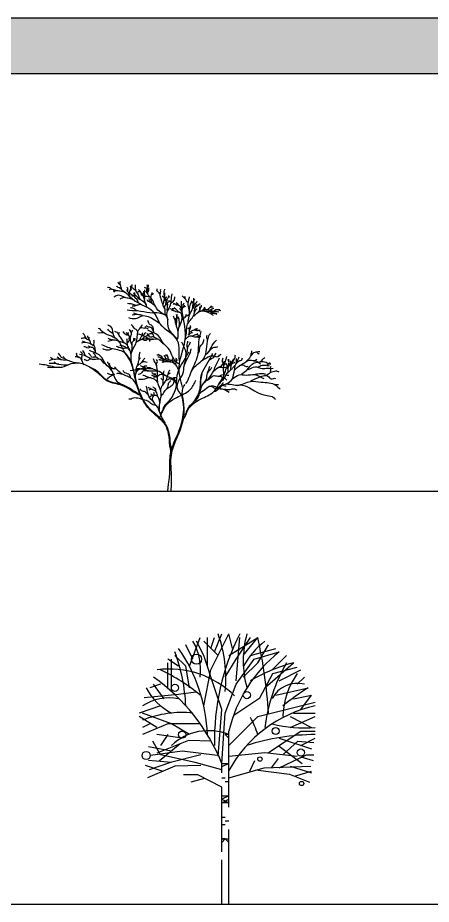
# Model space of a CAD drawing. Header units: millimetres. Extents: x -10794 to 121495, y 177957 to 264658.
# Drawn here: x 26316 to 41838, y 231362 to 264658 of the extents above; entities that cross this region are included whole.
import ezdxf

# ---------------------------------------------------------------- set-up
doc = ezdxf.new("R2010")
doc.units = ezdxf.units.MM
doc.layers.add('www.cad-blocks.net', color=7, linetype='Continuous')

# ---------------------------------------------------------------- blocks, each defined once
blk = doc.blocks.new('A$C67CB6C66')
for points in [[(5193, 6988), (5146, 6989), (5120, 7000)], [(5337, 7068), (5337, 7136)], [(6460, 6664), (6470, 6646), (6481, 6634)], [(5868, 6051), (5912, 6033), (5940, 6032)], [(4681, 4856), (4665, 4844), (4649, 4837)]]:
    blk.add_lwpolyline(points)
for centre, radius, start, end in [((6185, 6801), 347, 143.829, 166.9949), ((6517, 6668), 249, 88.8401, 118.4429), ((4631, 4883), 249, 37.4271, 67.0298), ((935, 5899), 1152, 259.4522, 279.6028)]:
    blk.add_arc(centre, radius, start, end)
for points, start_tangent, end_tangent in [([(3098, 7572), (3042, 7615), (2967, 7655), (2897, 7693)], (-0.976115, 0.217255), (-0.913572, 0.406677)), ([(3210, 7460), (3103, 7567), (3047, 7735), (2961, 7853)], (-0.652037, 0.758187), (-0.298994, 0.954255)), ([(3045, 7742), (3036, 7807), (3053, 7887)], (-0.679318, 0.733844), (0.507309, 0.861764)), ([(3415, 7290), (3395, 7354), (3388, 7413), (3330, 7483), (3318, 7560), (3320, 7622), (3301, 7664)], (-0.508057, 0.861323), (-0.407344, 0.913275)), ([(3393, 7407), (3389, 7462), (3417, 7536), (3438, 7622), (3476, 7699), (3487, 7763)], (-0.61448, 0.788933), (0.245128, 0.969491)), ([(3437, 7619), (3438, 7667), (3421, 7689)], (-0.093575, 0.995612), (-0.44747, 0.894299)), ([(3612, 7537), (3511, 7620), (3429, 7713)], (-0.753409, 0.657552), (-0.528133, 0.849162)), ([(4073, 6883), (4022, 6995), (3781, 7210), (3726, 7367), (3640, 7504), (3608, 7745)], (-0.924644, 0.380832), (-0.102324, 0.994751)), ([(4071, 7628), (4094, 7694), (4105, 7744)], (-0.357912, 0.933755), (0.996736, 0.080725)), ([(2840, 7549), (2728, 7579), (2643, 7636), (2559, 7654)], (-0.933399, 0.35884), (-0.983924, 0.178589)), ([(2737, 7573), (2675, 7582), (2623, 7564)], (-0.966704, 0.255898), (-0.961334, -0.275385)), ([(2838, 7514), (2802, 7507), (2773, 7517)], (-0.971097, 0.238686), (-0.996376, -0.085058)), ([(3601, 7125), (3427, 7230), (3253, 7263), (3073, 7335), (2883, 7337), (2804, 7290)], (-0.707747, 0.706466), (-0.964413, -0.264399)), ([(3017, 7517), (2897, 7518), (2817, 7500), (2806, 7471)], (-0.988803, 0.149225), (0.167154, -0.985931)), ([(5264, 4900), (5191, 5648), (4540, 6287), (4359, 6636), (3485, 7223), (3194, 7473), (2844, 7548)], (-0.129956, 0.99152), (-0.954734, 0.297461)), ([(3029, 7629), (3013, 7653)], (-0.571856, 0.820354), (-0.121856, 0.992548)), ([(3320, 7500), (3281, 7557)], (-0.408218, 0.912885), (-0.753464, 0.65749)), ([(3781, 7192), (3643, 7332), (3504, 7361), (3405, 7436)], (-0.922089, 0.386979), (-0.856238, 0.516582)), ([(3416, 7537), (3449, 7566), (3466, 7604)], (0.393307, 0.919407), (0.493598, 0.86969)), ([(3584, 7288), (3542, 7324), (3478, 7338)], (-0.745224, 0.666814), (-0.868936, 0.494925)), ([(3620, 7345), (3587, 7401), (3533, 7435)], (-0.908186, 0.418568), (-0.790243, 0.612794)), ([(3741, 7057), (3710, 7099), (3686, 7179), (3628, 7239), (3576, 7308), (3580, 7372), (3591, 7463)], (-0.742213, 0.670164), (-0.089343, 0.996001)), ([(3800, 7479), (3741, 7492), (3694, 7488)], (-0.914591, -0.40438), (-0.994376, 0.105912)), ([(4681, 6641), (4453, 6804), (4350, 6963), (4121, 7293), (3960, 7321), (3726, 7569)], (-0.919958, 0.392016), (-0.818172, 0.574974)), ([(3899, 7326), (3840, 7361), (3826, 7407)], (-0.242393, 0.970178), (-0.630499, 0.77619)), ([(3949, 7173), (3940, 7236), (3908, 7303), (3912, 7405), (3914, 7464)], (-0.22304, 0.974809), (-0.245791, 0.969323)), ([(3949, 7446), (3925, 7509)], (0.250615, 0.968087), (-0.39226, 0.919854)), ([(4077, 7399), (4042, 7465), (4043, 7516), (4014, 7623), (3945, 7651)], (-0.780314, 0.625387), (-0.892406, 0.451233)), ([(4007, 7031), (3951, 7160), (3967, 7298), (3946, 7426), (3963, 7568)], (-0.583508, 0.812108), (-0.073264, 0.997313)), ([(4038, 7459), (4011, 7487), (3984, 7496)], (-0.816948, 0.576711), (-0.813913, 0.580987)), ([(4080, 7460), (4111, 7576), (4118, 7637)], (0.097858, 0.9952), (0.939006, 0.3439)), ([(4206, 7244), (4194, 7322), (4230, 7415), (4237, 7465)], (-0.731087, 0.682284), (0.209022, 0.977911)), ([(4220, 7384), (4262, 7398), (4280, 7436)], (0.588052, 0.808823), (0.278334, 0.960484)), ([(4535, 7372), (4497, 7450), (4417, 7527), (4427, 7604)], (-0.385336, 0.922776), (0.071841, 0.997416)), ([(4644, 7019), (4601, 7128), (4564, 7254), (4537, 7369), (4558, 7494), (4557, 7591)], (-0.560703, 0.828017), (0.280731, 0.959786)), ([(4735, 7198), (4622, 7341)], (-0.538501, 0.842625), (-0.516175, 0.856483)), ([(4744, 6595), (4730, 6686), (4721, 6815), (4676, 6915), (4647, 7003), (4680, 7117), (4698, 7228), (4697, 7337), (4701, 7554), (4715, 7593)], (-0.138064, 0.990423), (0.209022, 0.977911)), ([(4726, 6811), (4705, 6924), (4750, 7005), (4761, 7073), (4799, 7164), (4814, 7237), (4852, 7286), (4868, 7346)], (0.001914, 0.999998), (0.291175, 0.95667)), ([(4807, 6752), (4820, 7012), (4750, 7188), (4717, 7452)], (-0.269347, 0.963043), (0.103906, 0.994587)), ([(4835, 6435), (4797, 6706), (4907, 6940), (4953, 7157), (4988, 7406)], (-0.332756, 0.943013), (0.291037, 0.956712)), ([(5582, 7083), (5469, 7231), (5361, 7337)], (-0.805585, 0.59248), (-0.496421, 0.868082)), ([(3225, 7269), (3114, 7253), (3038, 7216)], (-0.846673, 0.532113), (-0.923135, -0.384476)), ([(3882, 6972), (3782, 7008), (3633, 6977), (3487, 7027), (3314, 7045)], (-0.691453, 0.722422), (-0.992545, 0.121877)), ([(4172, 7094), (4132, 7107), (4072, 7141), (4050, 7190)], (-0.646583, 0.762844), (-0.60193, 0.798549)), ([(4349, 6965), (4224, 7082), (4206, 7172), (4114, 7218)], (-0.839969, 0.542635), (-0.927204, 0.374556)), ([(4230, 7052), (4171, 7092), (4147, 7140), (4117, 7155)], (-0.640915, 0.767612), (-0.917971, 0.396647)), ([(4695, 7147), (4724, 7183), (4753, 7262), (4788, 7312)], (0.489404, 0.872057), (0.313112, 0.949716)), ([(4761, 7088), (4758, 7128), (4776, 7214)], (0.436342, 0.899781), (0.223265, 0.974758)), ([(4755, 7001), (4789, 7033), (4833, 7100), (4876, 7130), (4884, 7179)], (0.682685, 0.730713), (0.383081, 0.923715)), ([(4857, 7282), (4898, 7316)], (-0.133698, 0.991022), (0.571785, 0.820404)), ([(4878, 7123), (4923, 7138)], (0.893554, 0.448955), (0.998789, 0.0492)), ([(4939, 7034), (5055, 7159), (5091, 7301)], (0.150267, 0.988645), (0.273201, 0.961957)), ([(5088, 7027), (5053, 7024), (5024, 7030)], (-0.827448, 0.561543), (-0.971451, -0.237239)), ([(5345, 6857), (5251, 6969), (5190, 6988), (5113, 7026), (5079, 7033), (5033, 7060)], (-0.640004, 0.768371), (-0.97494, 0.222467)), ([(5249, 6972), (5224, 6998), (5214, 7022), (5193, 7043), (5162, 7064), (5156, 7076)], (-0.693967, 0.720007), (-0.747764, 0.663965)), ([(5376, 3907), (5246, 4666), (5470, 5640), (5366, 6750), (5336, 7065)], (-0.24162, 0.970371), (0.068811, 0.99763)), ([(5369, 6759), (5369, 6828), (5391, 6883), (5397, 6948), (5420, 7015), (5435, 7073)], (-0.337001, 0.941504), (0.127097, 0.99189)), ([(5400, 6970), (5407, 7002), (5403, 7028)], (-0.098173, 0.995169), (0.078494, 0.996915)), ([(5481, 7222), (5467, 7314)], (-0.159919, 0.98713), (-0.022968, 0.999736)), ([(5504, 5814), (5570, 6278), (5815, 6647), (5857, 6893), (6034, 7044)], (0.280216, 0.959937), (0.680522, 0.732727)), ([(5590, 6319), (5640, 6679), (5600, 6942), (5608, 7174), (5643, 7304)], (-0.111224, 0.993795), (0.036882, 0.99932)), ([(5634, 6615), (5690, 6726), (5755, 6852), (5771, 6982), (5847, 7077)], (0.337936, 0.941169), (0.423888, 0.905715)), ([(5641, 6748), (5662, 6977), (5735, 7154)], (-0.034456, 0.999406), (0.324878, 0.945756)), ([(5707, 7080), (5788, 7127), (5833, 7217)], (0.72705, 0.686584), (0.507901, 0.861416)), ([(5753, 6843), (5800, 6912), (5811, 6965), (5892, 7073), (5932, 7137)], (0.619862, 0.784711), (0.498478, 0.866903)), ([(5767, 6977), (5780, 7062), (5800, 7116), (5802, 7180), (5804, 7243)], (0.113718, 0.993513), (0.152809, 0.988256)), ([(5179, 5696), (4832, 6203), (4811, 6518), (4502, 6684), (4149, 6693), (3688, 6769), (3294, 6798)], (-0.544049, 0.839053), (-0.96271, 0.270536)), ([(3655, 6785), (3542, 6859), (3422, 6892)], (-0.860026, 0.510249), (-0.981802, 0.189907)), ([(3646, 6969), (3573, 6950), (3493, 6943)], (-0.944569, 0.328312), (-0.999158, -0.041034)), ([(3679, 6631), (3548, 6687)], (-0.697614, 0.716474), (-0.957576, 0.288181)), ([(5404, 6526), (5304, 6700), (5125, 6738), (4986, 6823), (4910, 6845)], (-0.562516, 0.826787), (-0.983742, 0.179586)), ([(5109, 6742), (5040, 6773), (4959, 6776)], (-0.894086, 0.447896), (-0.956193, -0.292737)), ([(5089, 6851), (5023, 6854), (4991, 6844)], (-1, 0.000256), (-0.987967, 0.154662)), ([(5279, 6712), (5200, 6748), (5171, 6791), (5113, 6842), (5063, 6900)], (-0.85818, 0.513349), (-0.580517, 0.814248)), ([(5191, 5704), (5221, 6066), (5317, 6314), (5359, 6542), (5353, 6677)], (0.323665, 0.946172), (0.180264, 0.983618)), ([(5376, 6711), (5340, 6752), (5318, 6811), (5289, 6840), (5268, 6859)], (-0.884822, 0.465929), (-0.941586, 0.336773)), ([(5391, 6881), (5420, 6917), (5441, 6958), (5467, 6975)], (-0.081945, 0.996637), (0.861516, 0.507731)), ([(5423, 6921), (5455, 6936), (5488, 6927)], (0.78807, 0.615585), (0.947796, -0.318877)), ([(5802, 6588), (5948, 6711), (6198, 6769), (6373, 6704), (6661, 6677)], (0.849005, 0.528384), (0.992749, -0.120209)), ([(5831, 6716), (5881, 6813), (5922, 6854)], (0.272763, 0.962081), (0.898685, 0.438594)), ([(5988, 6740), (6036, 6798), (6033, 6826), (6078, 6927), (6091, 6990)], (0.537621, 0.843186), (0.098365, 0.99515)), ([(6033, 6840), (6033, 6892), (6046, 6946)], (0.069321, 0.997594), (0.283835, 0.958873)), ([(6051, 6756), (6196, 6823), (6302, 6818), (6390, 6882), (6470, 6966)], (0.860185, 0.509982), (0.716509, 0.697578)), ([(6156, 6820), (6202, 6869), (6209, 6917)], (0.55453, 0.832164), (0.232228, 0.972661)), ([(6206, 6868), (6241, 6886)], (0.611007, 0.791625), (0.71139, 0.702797)), ([(6207, 6764), (6411, 6744), (6546, 6751), (6589, 6801), (6778, 6826)], (0.994744, 0.10239), (0.954483, 0.298267)), ([(6294, 6814), (6418, 6805), (6447, 6816), (6492, 6807)], (0.872902, 0.487895), (0.96838, -0.24948)), ([(6386, 6802), (6435, 6786), (6473, 6757), (6483, 6744), (6503, 6715), (6534, 6707)], (0.986228, 0.165389), (0.990928, -0.134394)), ([(6452, 6817), (6486, 6847), (6547, 6869), (6555, 6871)], (0.925892, 0.377788), (0.961948, 0.273234)), ([(6477, 6758), (6503, 6752), (6534, 6764), (6569, 6758), (6627, 6733)], (0.987582, -0.157106), (0.912962, -0.408045)), ([(6521, 6735), (6632, 6753), (6737, 6731)], (0.979687, 0.200532), (0.816118, -0.577885)), ([(6545, 6765), (6566, 6764), (6579, 6770), (6604, 6767), (6619, 6766)], (0.991483, -0.130236), (0.998978, 0.045204)), ([(6564, 6682), (6589, 6671), (6615, 6670), (6663, 6654)], (0.984052, -0.17788), (0.947433, -0.319955)), ([(6585, 6769), (6594, 6763), (6605, 6760)], (0.897606, -0.440798), (0.94134, -0.337458)), ([(6686, 6819), (6726, 6814), (6761, 6798), (6806, 6789)], (0.991218, -0.132236), (0.963742, -0.266834)), ([(4499, 6314), (4268, 6463), (3806, 6561), (3610, 6475), (3368, 6506)], (-0.912208, 0.409727), (-0.972556, 0.232668)), ([(4313, 5940), (4283, 6100), (4236, 6212), (4123, 6281), (4074, 6414)], (-0.57422, 0.818701), (-0.685271, 0.728288)), ([(5146, 6251), (5115, 6328), (5115, 6382), (5059, 6505), (5034, 6577)], (-0.435345, 0.900264), (-0.299049, 0.954238)), ([(5212, 6003), (5182, 6122), (5146, 6260), (5158, 6390), (5105, 6499)], (-0.126239, 0.992), (-0.217827, 0.975987)), ([(5242, 6472), (5174, 6536), (5149, 6633)], (-0.561229, 0.82766), (-0.309436, 0.95092)), ([(5161, 6385), (5167, 6470), (5159, 6527), (5171, 6590), (5183, 6653)], (0.103993, 0.994578), (0.06469, 0.997905)), ([(5235, 6133), (5263, 6362), (5231, 6550)], (0.24993, 0.968264), (-0.112498, 0.993652)), ([(5365, 6448), (5507, 6568), (5635, 6648)], (0.914718, 0.404094), (0.672526, 0.740073)), ([(5493, 6562), (5527, 6649)], (0.369764, 0.929126), (0.238786, 0.971072)), ([(3264, 5157), (3105, 5427), (2907, 5709), (2361, 6001), (2219, 6114)], (-0.832924, 0.553387), (-0.972534, 0.232759)), ([(2768, 5912), (2634, 6009), (2573, 6082)], (-0.78815, 0.615483), (-0.560779, 0.827965)), ([(2892, 5721), (2770, 5932), (2685, 6180), (2580, 6249)], (-0.818734, 0.574172), (-0.66062, 0.75072)), ([(2987, 5861), (2931, 5960), (2841, 5994)], (-0.820827, 0.571177), (-0.742627, 0.669706)), ([(3476, 5231), (3481, 5467), (3433, 5610), (3432, 5796), (3459, 5922), (3391, 6078)], (0.024233, 0.999706), (-0.486591, 0.87363)), ([(3501, 4733), (3485, 5260), (3653, 5630), (3737, 6067), (3876, 6254)], (-0.395889, 0.918299), (0.431507, 0.90211)), ([(3695, 5938), (3662, 6049), (3564, 6120), (3450, 6249)], (0.198615, 0.980078), (-0.94022, 0.340567)), ([(3461, 5903), (3472, 5983), (3509, 6041)], (0.163032, 0.986621), (0.524505, 0.851408)), ([(3806, 6147), (3980, 6135), (3993, 6183)], (0.862743, 0.505642), (0.310373, 0.950615)), ([(3949, 6123), (4042, 6119), (4083, 6104)], (0.980156, 0.198229), (0.9649, 0.262618)), ([(4287, 6012), (4252, 6076), (4193, 6149), (4099, 6163), (4011, 6205)], (-0.835493, 0.549501), (-0.986369, 0.16455)), ([(5273, 4767), (5065, 4933), (4957, 5174), (4883, 5311), (4685, 5521), (4465, 5843), (4072, 6042)], (-0.981896, 0.189421), (-0.882799, 0.46975)), ([(5631, 6084), (5607, 6110), (5574, 6116)], (-0.467552, 0.883966), (-0.995337, 0.096454)), ([(5643, 6034), (5632, 6079), (5629, 6125), (5613, 6151)], (0.482219, 0.876051), (-0.578672, 0.815561)), ([(5614, 5914), (5643, 5977), (5645, 6036), (5666, 6098), (5672, 6168), (5682, 6227)], (0.692449, 0.721467), (0.289502, 0.957177)), ([(5672, 6119), (5678, 6151), (5693, 6173)], (0.496429, 0.868078), (0.335912, 0.941893)), ([(5676, 5994), (5808, 6057), (5871, 6049), (5957, 6053), (5991, 6045), (6044, 6051)], (0.898198, 0.439591), (0.980696, -0.195537)), ([(5811, 6059), (5844, 6072), (5863, 6090), (5890, 6101), (5928, 6108), (5938, 6115)], (0.927674, 0.373392), (0.953859, 0.300255)), ([(5980, 6043), (6011, 6026), (6040, 6020)], (0.984709, 0.174207), (0.78958, -0.613647)), ([(1779, 5716), (1683, 5754), (1576, 5732)], (-0.979972, 0.199135), (-0.993555, 0.113348)), ([(1892, 5660), (1779, 5721), (1638, 5930)], (-0.930241, 0.36695), (-0.835808, 0.549021)), ([(1856, 5732), (1824, 5793), (1822, 5828)], (-0.767489, 0.641062), (-0.359761, 0.933044)), ([(1892, 5659), (1859, 5731), (1876, 5785)], (-0.353433, 0.93546), (-0.245788, 0.969324)), ([(2077, 5442), (2053, 5516), (2061, 5623), (2054, 5667)], (-0.639773, 0.768564), (-0.012844, 0.999918)), ([(2468, 5916), (2199, 5947)], (-0.772786, 0.634666), (-0.961334, 0.275384)), ([(3446, 5095), (3367, 5371), (3232, 5546), (3096, 5592), (2768, 5671), (2570, 5627)], (-0.092291, 0.995732), (-0.999418, -0.034125)), ([(2784, 5673), (2647, 5701), (2591, 5737)], (-0.787796, 0.615937), (-0.996943, 0.078137)), ([(3214, 5560), (3125, 5666), (3079, 5744), (2987, 5885), (3012, 5977)], (-0.760241, 0.649641), (0.104727, 0.994501)), ([(3420, 5682), (3369, 5828), (3256, 5874), (3142, 5987)], (-0.427297, 0.904111), (-0.70766, 0.706554)), ([(3364, 5833), (3342, 5891), (3299, 5913), (3276, 5965)], (-0.825767, 0.564012), (-0.603656, 0.797245)), ([(3348, 5413), (3314, 5572), (3373, 5642), (3374, 5764)], (-0.658424, 0.752647), (-0.084177, 0.996451)), ([(3307, 5564), (3298, 5634), (3288, 5724)], (-0.790559, 0.612386), (-0.134165, 0.990959)), ([(3343, 5897), (3334, 5927), (3344, 5963)], (-0.132624, 0.991166), (-0.095516, 0.995428)), ([(3487, 5451), (3493, 5584), (3544, 5674), (3560, 5765)], (-0.098719, 0.995115), (0.209022, 0.977911)), ([(3533, 5650), (3597, 5701), (3609, 5742)], (0.542653, 0.839957), (0.079847, 0.996807)), ([(3643, 5583), (3825, 5692), (4001, 5822), (4123, 5836)], (0.478039, 0.878339), (0.948913, -0.315538)), ([(4655, 5533), (4485, 5698), (4216, 5698), (3998, 5789), (3688, 5894)], (-0.896836, 0.442362), (-0.998187, 0.060188)), ([(3701, 5641), (3789, 5713), (3835, 5814), (3887, 5847), (4005, 5957)], (0.795744, 0.605633), (0.75738, 0.652974)), ([(3831, 5811), (3876, 5902), (3890, 5953)], (0.345911, 0.938267), (0.919666, 0.392701)), ([(4215, 5691), (4071, 5709), (3976, 5653), (3869, 5695)], (-0.986716, 0.162455), (-0.99814, 0.060969)), ([(4029, 5835), (4083, 5883), (4162, 5926), (4225, 5926)], (0.999453, 0.033072), (0.997337, -0.072936)), ([(4467, 5702), (4281, 5793), (4158, 5787), (4093, 5871), (4033, 5922)], (-0.995637, 0.093313), (-0.72423, 0.689558)), ([(4099, 5723), (4196, 5702), (4239, 5727), (4292, 5713)], (0.999265, -0.038331), (0.999909, -0.013515)), ([(4308, 5800), (4269, 5885), (4207, 5956)], (-0.685978, 0.727622), (-0.346465, 0.938063)), ([(5487, 5716), (5649, 5833), (5828, 5795), (5990, 5816), (6069, 5804)], (0.851361, 0.52458), (0.971199, -0.238269)), ([(5502, 4043), (5787, 4615), (6175, 4987), (6334, 5732), (6424, 5924)], (0.643565, 0.765392), (0.663266, 0.748384)), ([(5588, 5873), (5638, 5896), (5682, 5940), (5720, 5955), (5747, 5963)], (0.997982, 0.063493), (0.996986, -0.077583)), ([(5677, 5834), (5763, 5835), (5808, 5862), (5882, 5885), (5951, 5917)], (0.993054, 0.117661), (0.862664, 0.505778)), ([(5741, 4555), (5967, 5172), (5991, 5599), (6075, 5992)], (0.327478, 0.944859), (0.284458, 0.958688)), ([(5844, 5791), (5920, 5793), (5995, 5761)], (0.999064, 0.043248), (0.752967, -0.658058)), ([(5907, 5883), (5969, 5859), (5994, 5837)], (0.912724, -0.408576), (0.964866, -0.262743)), ([(5964, 5154), (6009, 5268), (6032, 5416), (6135, 5550), (6180, 5702)], (0.537123, 0.843504), (0.243164, 0.969985)), ([(6270, 5140), (6449, 5402), (6650, 5669)], (0.830073, 0.557654), (0.745185, 0.666858)), ([(6320, 5663), (6285, 5781), (6301, 5854)], (-0.034618, 0.999401), (0.088747, 0.996054)), ([(1736, 5583), (1653, 5584), (1591, 5563)], (-0.993791, 0.111264), (-0.94214, -0.335219)), ([(1941, 5526), (1744, 5587), (1622, 5645)], (-0.874964, 0.484187), (-0.836548, 0.547893)), ([(1914, 5403), (1820, 5374), (1752, 5406), (1676, 5422)], (-0.984969, -0.172733), (-0.972778, 0.231741)), ([(2106, 5256), (2071, 5320), (2012, 5393), (1918, 5407), (1830, 5449)], (-0.835493, 0.549501), (-0.986369, 0.16455)), ([(2132, 5184), (2102, 5344), (2056, 5456), (1942, 5525), (1893, 5658)], (-0.57422, 0.818701), (-0.685271, 0.728288)), ([(4968, 1576), (4825, 2363), (4164, 3082), (3638, 4158), (3075, 5271), (2805, 5328), (2353, 5499)], (-0.268949, 0.963154), (-0.910763, 0.412929)), ([(3401, 5272), (3319, 5367), (3191, 5361), (3055, 5385), (2900, 5433)], (-0.712432, 0.701741), (-0.987937, 0.154857)), ([(3041, 5388), (2949, 5388)], (-0.997472, 0.071064), (-0.648363, -0.761331)), ([(3295, 5368), (3210, 5425), (3116, 5464), (3029, 5468)], (-0.934752, 0.3553), (-0.989906, 0.141726)), ([(5349, 3580), (5216, 3786), (5200, 4062), (5389, 4403), (5448, 4744), (5627, 5102), (5699, 5345)], (-0.359979, 0.932961), (0.181256, 0.983436)), ([(5511, 5143), (5500, 5272), (5457, 5377), (5402, 5497), (5347, 5601)], (0.00817, 0.999967), (-0.350929, 0.936402)), ([(5448, 4759), (5484, 4890), (5514, 5137), (5566, 5311), (5553, 5467), (5582, 5638)], (-0.011563, 0.999933), (0.119322, 0.992856)), ([(5566, 5331), (5591, 5429), (5648, 5533), (5677, 5615)], (0.031226, 0.999512), (0.36741, 0.930059)), ([(6365, 5231), (6568, 5408), (6703, 5428)], (0.567695, 0.823239), (0.818361, 0.574704)), ([(806, 4935), (663, 4953), (473, 4977), (426, 5033)], (-0.886345, 0.463025), (-0.912448, 0.409193)), ([(1502, 4803), (1280, 4834), (1063, 4910), (758, 4966), (670, 5040)], (-0.988074, 0.153978), (-0.945973, 0.324245)), ([(1060, 4915), (938, 4986), (854, 5004), (773, 5113), (716, 5179)], (-0.972648, 0.232284), (-0.716069, 0.69803)), ([(942, 4990), (907, 5060)], (-0.785098, 0.619372), (-0.275485, 0.961305)), ([(1686, 4747), (1600, 4913), (1519, 5014), (1347, 5050)], (-0.688228, 0.725495), (-0.977911, 0.209022)), ([(1493, 5013), (1414, 5094), (1400, 5180)], (-0.355407, 0.934712), (-0.757952, 0.65231)), ([(2475, 4777), (2304, 4942), (2035, 4942), (1818, 5033), (1507, 5138)], (-0.896836, 0.442362), (-0.998187, 0.060188)), ([(1604, 4931), (1595, 5042), (1612, 5180), (1544, 5252)], (-0.200314, 0.979732), (-0.368222, 0.929738)), ([(1795, 5044), (1712, 5139), (1682, 5209), (1625, 5273)], (-0.857445, 0.514576), (-0.76052, 0.649315)), ([(2286, 4946), (2101, 5037), (1978, 5031), (1912, 5115), (1853, 5167)], (-0.995637, 0.093313), (-0.72423, 0.689558)), ([(3093, 4011), (2885, 4177), (2776, 4418), (2703, 4556), (2504, 4765), (2284, 5087), (1891, 5286)], (-0.981896, 0.189421), (-0.882799, 0.46975)), ([(2128, 5044), (2088, 5129), (2027, 5200)], (-0.685978, 0.727622), (-0.346465, 0.938063)), ([(3609, 4300), (3635, 4450), (3664, 4687), (3825, 4819), (3963, 4999)], (-0.084688, 0.996407), (0.694297, 0.719689)), ([(3662, 4686), (3708, 4767), (3737, 4905), (3796, 5004)], (0.356536, 0.934281), (0.507923, 0.861403)), ([(3747, 4924), (3746, 4990), (3763, 5115), (3793, 5227)], (0.15485, 0.987938), (0.714738, 0.699393)), ([(4538, 5090), (4499, 5102), (4461, 5102), (4416, 5111)], (-0.958665, 0.284538), (-0.988615, 0.150468)), ([(4654, 4946), (4560, 5008), (4455, 5030)], (-0.812103, 0.583514), (-0.98105, -0.193753)), ([(4952, 4844), (4759, 4909), (4638, 4970), (4619, 5033), (4457, 5133)], (-0.865965, 0.500104), (-0.749146, 0.662405)), ([(4644, 4983), (4625, 4990), (4615, 5001), (4592, 5009), (4578, 5014)], (-0.958089, 0.286471), (-0.893207, 0.449645)), ([(4610, 5003), (4599, 5001), (4588, 5003)], (-0.999376, -0.035331), (-0.997042, 0.076857)), ([(4751, 4993), (4732, 5034), (4686, 5078), (4679, 5084)], (-0.690545, 0.72329), (-0.766192, 0.642611)), ([(4894, 4925), (4777, 4967), (4755, 4990), (4710, 4999)], (-0.597172, 0.802113), (-0.985753, 0.168202)), ([(5091, 4773), (4987, 4893), (4888, 4932), (4834, 5026), (4795, 5135)], (-0.576537, 0.817071), (-0.368724, 0.929539)), ([(5143, 4733), (5123, 4805), (5137, 4829), (5137, 4940), (5151, 5003)], (-0.145942, 0.989293), (0.317056, 0.948407)), ([(6131, 4911), (6275, 5010), (6536, 5085), (6706, 5056), (6834, 5151)], (0.680299, 0.732935), (0.949048, 0.315131)), ([(6387, 4930), (6549, 5035), (6644, 5185)], (0.67539, 0.737461), (0.722493, 0.691378)), ([(6542, 4499), (6614, 4692), (6714, 4892), (6763, 5002)], (0.380716, 0.924692), (0.277773, 0.960647)), ([(6779, 4105), (6923, 4340), (6918, 4598), (6965, 4815), (7035, 5057)], (0.689192, 0.724579), (0.125506, 0.992093)), ([(6928, 4698), (6873, 4859), (6897, 5003)], (0.267031, 0.963688), (0.143928, 0.989588)), ([(6926, 4217), (6976, 4294), (7037, 4409), (7119, 4482), (7182, 4550), (7198, 4667), (7227, 4776), (7272, 4875), (7358, 5075), (7360, 5116)], (0.530894, 0.847438), (0.209022, 0.977911)), ([(7005, 4028), (7249, 4222), (7334, 4539), (7832, 4927), (8098, 5223), (8280, 5246)], (0.942284, 0.334814), (0.988644, 0.150276)), ([(7191, 4563), (7275, 4645), (7360, 4745), (7431, 4838), (7463, 4961), (7504, 5050)], (0.850209, 0.526445), (0.136168, 0.990686)), ([(7435, 4841), (7501, 4896), (7606, 4934), (7628, 5008)], (0.728905, 0.684615), (0.342189, 0.939631)), ([(7585, 4389), (7795, 4547), (8064, 4815), (8336, 4890), (8461, 5022)], (0.755989, 0.654585), (0.93799, 0.346662)), ([(7943, 5084), (7960, 5162), (7980, 5227), (7975, 5265)], (0.284416, 0.958701), (0.001105, 0.999999)), ([(8135, 5234), (8235, 5163), (8259, 5170)], (0.983481, 0.181012), (0.982703, -0.185188)), ([(1492, 4804), (1190, 4779), (838, 4648), (277, 4728), (0, 4764)], (-0.999995, -0.003192), (-0.989291, 0.145959)), ([(631, 4784), (538, 4796), (368, 4799)], (-0.905663, 0.423998), (-0.972133, 0.234432)), ([(732, 4767), (620, 4791), (563, 4853)], (-0.974828, 0.222958), (-0.774713, 0.632313)), ([(3768, 3608), (3108, 3970), (2561, 4133), (2318, 4332), (1922, 4638), (1496, 4803)], (-0.94202, 0.335556), (-0.996339, 0.085486)), ([(2034, 4936), (1890, 4953), (1795, 4897), (1689, 4939)], (-0.986716, 0.162455), (-0.99814, 0.060969)), ([(2721, 4525), (2717, 4580), (2676, 4649), (2641, 4730), (2591, 4799), (2568, 4860)], (0.471723, 0.881747), (-0.406056, 0.913848)), ([(2677, 4650), (2640, 4673), (2616, 4707)], (-0.543589, 0.839351), (-0.633992, 0.77334)), ([(2643, 4727), (2633, 4774), (2646, 4798)], (-0.076695, 0.997055), (0.289259, 0.957251)), ([(2883, 4587), (2788, 4596), (2655, 4715)], (-0.730969, 0.68241), (-0.387312, 0.921949)), ([(3640, 4451), (3749, 4583), (3870, 4623), (3966, 4706), (4040, 4702)], (0.487145, 0.873321), (0.992365, 0.123337)), ([(4443, 4510), (4261, 4587), (4045, 4606), (3801, 4702)], (-0.813434, 0.581657), (-0.956047, 0.293214)), ([(3844, 4835), (3946, 4872), (4052, 4846)], (0.860736, 0.509052), (0.99146, -0.130415)), ([(4735, 2550), (4511, 3006), (4534, 3347), (4563, 3774), (4467, 4017), (4411, 4685), (4287, 4972)], (-0.490694, 0.871332), (-0.303569, 0.952809)), ([(4411, 4689), (4401, 4797), (4442, 4874), (4402, 4951)], (0.019874, 0.999802), (-0.412424, 0.910992)), ([(4593, 4915), (4566, 4915), (4542, 4925), (4492, 4930)], (-0.970785, 0.239953), (-0.995446, 0.095322)), ([(5250, 4518), (5167, 4689), (4963, 4845), (4777, 4856), (4503, 4950)], (-0.558811, 0.829295), (-0.955145, 0.296139)), ([(4703, 4949), (4678, 4954), (4654, 4977), (4620, 4986), (4556, 4987)], (-0.965513, 0.260355), (-1, 0.000837)), ([(4805, 4952), (4754, 4957), (4707, 4946), (4693, 4938), (4663, 4920), (4631, 4925)], (-0.832439, 0.554116), (-0.959282, 0.282449)), ([(4996, 4938), (4972, 4969)], (-0.233994, 0.972238), (-0.361919, 0.932209)), ([(5022, 4874), (5000, 4937), (5013, 4984)], (-0.165879, 0.986146), (0.185696, 0.982607)), ([(5142, 4842), (5164, 4889), (5174, 4944)], (0.344562, 0.938764), (0.132962, 0.991121)), ([(6041, 3753), (6134, 4011), (6349, 4218), (6558, 4515), (6738, 4647), (7005, 4653)], (0.325577, 0.945516), (0.980324, 0.197394)), ([(6319, 4465), (6366, 4562), (6406, 4693)], (0.230882, 0.972982), (0.618733, 0.785601)), ([(6719, 4651), (6848, 4718), (6956, 4897)], (0.839349, 0.543593), (0.471718, 0.881749)), ([(6933, 4386), (7027, 4629), (7163, 4761), (7301, 4988)], (0.639512, 0.768781), (0.31177, 0.950158)), ([(7020, 4754), (6984, 4786)], (-0.631939, 0.775018), (-0.891401, 0.453215)), ([(7082, 4592), (7064, 4636), (7051, 4714), (7024, 4759), (7037, 4808)], (-0.324309, 0.945951), (0.028015, 0.999608)), ([(7030, 4407), (7096, 4502), (7088, 4594), (7105, 4660), (7109, 4759), (7124, 4831), (7110, 4892), (7120, 4953)], (0.407061, 0.913401), (0.125363, 0.992111)), ([(7103, 4890), (7080, 4938)], (0.527154, 0.84977), (-0.186434, 0.982468)), ([(7111, 4674), (7131, 4709), (7150, 4796)], (-0.030376, 0.999539), (0.194734, 0.980856)), ([(7196, 4701), (7184, 4746), (7190, 4829), (7179, 4889)], (-0.090135, 0.99593), (0.1025, 0.994733)), ([(7181, 4763), (7343, 4848)], (0.83592, 0.548852), (0.82121, 0.570626)), ([(7334, 4548), (7351, 4699), (7405, 4903), (7401, 4981)], (0.173517, 0.984831), (0.295153, 0.95545)), ([(7518, 4714), (7640, 4739), (7768, 4688), (7847, 4691)], (0.894029, 0.448009), (0.993282, 0.115716)), ([(7753, 4854), (7928, 4920), (8096, 4910), (8163, 4957)], (0.798277, 0.60229), (0.839499, 0.543361)), ([(7844, 4571), (8105, 4674), (8364, 4610), (8561, 4621), (8781, 4618)], (0.933114, 0.35958), (0.964538, 0.263943)), ([(8049, 4896), (8249, 4817), (8310, 4782)], (0.992927, 0.11873), (0.968242, 0.250015)), ([(8181, 4658), (8364, 4734), (8513, 4728), (8669, 4836)], (0.999097, -0.042493), (0.798658, 0.601785)), ([(8302, 4858), (8511, 4843), (8590, 4800), (8692, 4778)], (0.889822, 0.456308), (0.999323, 0.036784)), ([(8493, 4345), (8681, 4481), (8699, 4689)], (0.872879, 0.487936), (0.607235, 0.794522)), ([(8539, 4723), (8631, 4703)], (1, -0.00019), (0.867645, -0.497185)), ([(626, 4646), (405, 4639), (314, 4651)], (-0.995444, 0.095344), (-0.997932, -0.064277)), ([(3752, 3664), (3526, 3774), (3241, 3950), (3027, 4021), (2715, 4093), (2475, 4212), (2224, 4453), (1946, 4637)], (-0.987621, 0.156857), (-0.91326, 0.407377)), ([(2910, 4418), (3022, 4421), (3104, 4397)], (0.744122, 0.668044), (0.974982, -0.222285)), ([(3430, 4270), (3358, 4389), (3176, 4476), (3144, 4526)], (-0.1106, 0.993865), (-0.721558, 0.692354)), ([(5179, 3954), (5027, 4201), (4752, 4328), (4503, 4489), (4127, 4511), (3831, 4584), (3416, 4516)], (-0.406733, 0.913547), (-0.999912, 0.013295)), ([(3783, 4590), (3658, 4600)], (-0.938865, 0.344286), (-0.99835, 0.057424)), ([(4106, 4505), (3899, 4516), (3798, 4405), (3717, 4384)], (-0.957387, -0.288808), (-0.945001, -0.327068)), ([(3851, 4608), (3952, 4612), (4015, 4583)], (0.772869, 0.634565), (0.977911, -0.209022)), ([(4133, 4259), (4035, 4296), (3889, 4348)], (-0.768315, 0.640072), (-0.997124, -0.075788)), ([(4260, 4592), (4164, 4630), (4098, 4627), (4045, 4643)], (-0.99999, 0.004482), (-0.875424, 0.483357)), ([(4436, 4236), (4378, 4358), (4291, 4394), (4225, 4444)], (-0.389752, 0.92092), (-0.998632, -0.052284)), ([(4796, 4308), (4575, 4382), (4393, 4300), (4225, 4342)], (-0.965513, 0.260356), (-0.999785, -0.02073)), ([(4371, 4365), (4343, 4401), (4347, 4433)], (-0.962023, -0.272967), (-0.43372, 0.901048)), ([(4566, 3757), (4605, 3938), (4725, 4107), (4787, 4224), (4850, 4447), (4919, 4548)], (-0.221977, 0.975052), (0.936688, 0.350164)), ([(4633, 3986), (4649, 4025), (4646, 4107), (4663, 4257), (4656, 4327), (4684, 4515)], (0.199996, 0.979797), (0.080939, 0.996719)), ([(4836, 4388), (4883, 4418), (4929, 4448)], (0.244264, 0.969709), (0.987301, 0.158862)), ([(6154, 4045), (6271, 4210), (6319, 4433), (6424, 4569), (6481, 4658)], (0.55845, 0.829538), (0.391961, 0.919982)), ([(6313, 4169), (6571, 4341), (6744, 4323), (6857, 4375), (7117, 4351)], (0.839508, 0.543348), (0.998488, 0.05497)), ([(6742, 4311), (6856, 4287), (7035, 4173)], (0.84604, 0.53312), (0.502953, -0.864314)), ([(7258, 4220), (7501, 4371), (7764, 4359), (8077, 4380), (8434, 4234)], (0.740096, 0.672502), (0.942934, -0.33298)), ([(7926, 4130), (8201, 4257), (8584, 4316), (8705, 4220), (8866, 4230)], (0.812238, 0.583326), (0.848188, -0.529695)), ([(8106, 4392), (8315, 4418), (8489, 4407)], (0.961745, 0.273945), (0.985499, -0.169681)), ([(8688, 4470), (8874, 4519), (8989, 4477)], (0.998109, 0.061477), (0.866676, -0.498871)), ([(4447, 4087), (4291, 4215), (4089, 4253), (3953, 4203), (3725, 4194)], (-0.587817, 0.808994), (-0.997105, -0.076033)), ([(4383, 4299), (4349, 4280), (4293, 4285)], (-0.980325, 0.197392), (-0.775203, -0.631712)), ([(4576, 3535), (4645, 3662), (4751, 3812), (4869, 3897), (5020, 4017), (5091, 4275)], (-0.424404, 0.905473), (0.238906, 0.971043)), ([(4645, 4140), (4610, 4190), (4574, 4246)], (-0.06675, 0.99777), (-0.0663, 0.9978)), ([(4756, 4156), (4836, 4198), (4883, 4226), (4981, 4211), (5038, 4255), (5158, 4274)], (0.462498, 0.88662), (0.943494, 0.331389)), ([(4765, 3830), (4837, 3946), (4872, 4085), (4941, 4160)], (0.686665, 0.726974), (0.414582, 0.910012)), ([(4949, 3), (4959, 709), (4958, 1338), (5250, 2187), (5429, 3258), (5479, 4011)], (0.102245, 0.994759), (0.758298, 0.651909)), ([(4964, 4212), (5014, 4186), (5136, 4160), (5156, 4144)], (0.999933, 0.011554), (0.826365, -0.563135)), ([(6430, 3948), (6568, 3944), (6724, 3904), (6828, 3977), (7014, 3956)], (0.977515, 0.210866), (0.982001, 0.188876)), ([(6564, 3742), (6930, 4008), (7435, 3980), (7933, 4120), (8334, 4096), (8874, 3981), (9047, 3838)], (0.976425, 0.215857), (0.872471, -0.488666)), ([(6926, 4218), (6903, 4188), (6844, 4132), (6792, 4080), (6749, 4021), (6731, 3999)], (-0.698804, -0.715313), (-0.463428, -0.886135)), ([(6844, 3992), (6918, 4071)], (0.63222, 0.774789), (0.967338, -0.253489)), ([(7442, 3969), (7819, 3915), (8079, 3771), (8434, 3616), (8857, 3446)], (0.886132, 0.463432), (0.433038, -0.901376)), ([(4077, 3631), (3977, 3726), (3849, 3769), (3771, 3843)], (-0.779786, 0.626047), (-0.903829, 0.427895)), ([(4388, 3218), (4304, 3341), (4201, 3447), (4064, 3718), (4014, 3949)], (-0.924021, 0.382341), (-0.394196, 0.919027)), ([(4528, 3319), (4502, 3446), (4446, 3559), (4392, 3728), (4241, 3813), (4088, 3888)], (-0.273773, 0.961794), (-0.951919, 0.306351)), ([(4230, 3816), (4166, 3824), (4115, 3793)], (-0.8993, 0.437333), (-0.723005, -0.690842)), ([(4304, 3341), (4245, 3485), (4289, 3565), (4304, 3709)], (-0.56341, 0.826177), (-0.218168, 0.975911)), ([(4388, 3735), (4370, 3831), (4294, 3877), (4279, 3921)], (-0.698773, 0.715343), (-0.561603, 0.827407)), ([(6022, 3663), (6220, 3822), (6430, 3948), (6555, 3883), (6869, 3842), (7134, 3722)], (0.46466, 0.885489), (0.87326, -0.487254)), ([(6949, 3831), (7155, 3818), (7331, 3844), (7417, 3800)], (0.995697, 0.092664), (0.937556, -0.347833)), ([(4514, 2976), (4419, 3190), (4224, 3263), (4072, 3385), (3967, 3413), (3533, 3490), (3367, 3452)], (-0.56642, 0.824117), (-0.980107, 0.19847)), ([(4266, 3594), (4216, 3584), (4168, 3541)], (-0.93429, 0.356515), (-0.795169, -0.606388)), ([(4442, 3557), (4392, 3588), (4251, 3607), (4193, 3643)], (-0.688915, 0.724842), (-0.979787, -0.200044)), ([(4856, 3371), (4736, 3256), (4634, 3074), (4556, 2924)], (-0.696248, -0.717801), (-0.809269, -0.587438)), ([(4498, 3057), (4518, 3135), (4492, 3184)], (0.189602, 0.981861), (0.077772, 0.996971)), ([(5752, 3304), (5632, 3189), (5530, 3007), (5453, 2856)], (-0.696248, -0.717801), (-0.809269, -0.587438))]:
    blk.add_spline(points, degree=3, dxfattribs=dict(start_tangent=start_tangent, end_tangent=end_tangent))
for points, start_tangent in [([(4145, 7294), (4079, 7403), (4076, 7554), (4045, 7745)], (-0.885346, 0.464932)), ([(6397, 6696), (6482, 6649), (6524, 6607)], (0.956877, -0.290492)), ([(3838, 5701), (4123, 5697), (4137, 5625)], (0.980321, 0.197409)), ([(2716, 5346), (2575, 5290), (2389, 5347)], (-0.504265, 0.863549)), ([(4867, 3361), (5123, 3844), (5184, 4393), (5543, 5095), (5613, 5232)], (0.644771, 0.764376)), ([(5764, 3294), (6020, 3777), (6081, 4326), (6439, 5027), (6509, 5165)], (0.644771, 0.764376)), ([(3660, 3978), (3485, 4215), (3101, 4407), (2945, 4532), (2829, 4672)], (-0.912375, 0.409356)), ([(4751, 4860), (4654, 4851), (4600, 4830)], (-0.992021, 0.126071)), ([(5870, 3366), (5998, 3606), (6052, 3857), (6070, 4152), (6115, 4405)], (0.224384, 0.974501)), ([(8842, 3997), (8986, 4011)], (0.983645, 0.180119))]:
    blk.add_spline(points, degree=3, dxfattribs=dict(start_tangent=start_tangent))
for points, end_tangent in [([(3877, 6596), (3685, 6630), (3489, 6608)], (-0.983546, 0.180659)), ([(4943, 1456), (4904, 1714), (4856, 2149), (4723, 2503), (4376, 2842), (3988, 3262), (3719, 3791), (3577, 4345), (3406, 4911), (3218, 5182)], (-0.942373, 0.334564)), ([(504, 4950), (423, 4921), (376, 4894)], (-0.905906, 0.423479))]:
    blk.add_spline(points, degree=3, dxfattribs=dict(end_tangent=end_tangent))
for points, knots in [([(2814, 4405), (2792, 4391), (2715, 4347), (2617, 4396), (2556, 4420)], [0.02428898, 0.02428898, 0.02428898, 0.02428898, 0.03198001, 0.05147409, 0.05147409, 0.05147409, 0.05147409]), ([(2565, 4212), (2604, 4268), (2689, 4347), (2798, 4375), (2838, 4389)], [0, 0, 0, 0, 0.02011725, 0.03272447, 0.03272447, 0.03272447, 0.03272447]), ([(4538, 2801), (4602, 2896), (4678, 3227), (5130, 3539), (5664, 3729), (5818, 4035), (5882, 4170)], [0, 0, 0, 0, 0.0342256, 0.096487, 0.1529365, 0.1960705, 0.1960705, 0.1960705, 0.1960705]), ([(5434, 2733), (5498, 2829), (5575, 3159), (6026, 3472), (6561, 3662), (6714, 3967), (6778, 4103)], [0, 0, 0, 0, 0.0342256, 0.096487, 0.1529365, 0.1960705, 0.1960705, 0.1960705, 0.1960705]), ([(4826, 0), (4871, 386), (4926, 719), (4884, 1159), (4981, 1699), (5239, 2176), (5433, 2837), (5439, 3294), (5360, 3549), (5368, 3716)], [0, 0, 0, 0, 0.0433306, 0.1001931, 0.1301215, 0.2053601, 0.2597158, 0.334455, 0.3375308, 0.3375308, 0.3375308, 0.3375308])]:
    blk.add_open_spline(points, degree=3, knots=knots)
blk = doc.blocks.new('A$C65EE2B91')
for p, q in [((1890, 8937), (2295, 10017)), ((1890, 8937), (2295, 10017)), ((2565, 8937), (2565, 10017)), ((2565, 8937), (2565, 10017)), ((2700, 8802), (3375, 10152)), ((2700, 8802), (3375, 10152)), ((2700, 9612), (2835, 10017)), ((2700, 9612), (2835, 10017)), ((2835, 9477), (3105, 10152)), ((2835, 9477), (3105, 10152)), ((3510, 9612), (3375, 10152)), ((3510, 9612), (3375, 10152)), ((3375, 9342), (4455, 10017)), ((3375, 9342), (4455, 10017)), ((3645, 8397), (3780, 10017)), ((3645, 9207), (4185, 10017)), ((3645, 8397), (3780, 10017)), ((3645, 9207), (4185, 10017)), ((3915, 9342), (4455, 10017)), ((3915, 9342), (4455, 10017)), ((2025, 9207), (1755, 9747)), ((2025, 9207), (1755, 9747)), ((2430, 9342), (2160, 9882)), ((2430, 9342), (2160, 9882)), ((2970, 9342), (2430, 9882)), ((2970, 9342), (2430, 9882)), ((4455, 9072), (4860, 9747)), ((4455, 9072), (4860, 9747)), ((1755, 8937), (1350, 9342)), ((1755, 8937), (1350, 9342)), ((2835, 8127), (2430, 9342)), ((2835, 8127), (2430, 9342)), ((4185, 9342), (5130, 9612)), ((4185, 9342), (5130, 9612)), ((4320, 9207), (5265, 9477)), ((4320, 9207), (5265, 9477)), ((4995, 8802), (5535, 9342)), ((4995, 8802), (5535, 9342)), ((1485, 8937), (1080, 9207)), ((1485, 8937), (1080, 9207)), ((1080, 8127), (1080, 9072)), ((1080, 8127), (1080, 9072)), ((1215, 7992), (1215, 9207)), ((1215, 7992), (1215, 9207)), ((3240, 8532), (3645, 9207)), ((3240, 8532), (3645, 9207)), ((3645, 8262), (4320, 9207)), ((3645, 8262), (4320, 9207)), ((3915, 8532), (4455, 9072)), ((3915, 8532), (4455, 9072)), ((4725, 8127), (5805, 9072)), ((4725, 8127), (5805, 9072)), ((1890, 8127), (1755, 8937)), ((1890, 8127), (1755, 8937)), ((2430, 7452), (2700, 8802)), ((2430, 7452), (2700, 8802)), ((4536, 7749), (5022, 8667)), ((4536, 7749), (5022, 8667)), ((5022, 8667), (5940, 8910)), ((5022, 8667), (5940, 8910)), ((5265, 8397), (6075, 8802)), ((5265, 8397), (6075, 8802)), ((5940, 8262), (6210, 8532)), ((5940, 8262), (6210, 8532)), ((810, 8262), (405, 8127)), ((810, 8262), (405, 8127)), ((945, 7722), (540, 8262)), ((945, 7722), (540, 8262)), ((3105, 7317), (2835, 8127)), ((3105, 7317), (2835, 8127)), ((3240, 7182), (3645, 8262)), ((3240, 7182), (3645, 8262)), ((5130, 7857), (6345, 8127)), ((5130, 7857), (6345, 8127)), ((1485, 7884), (189, 7749)), ((1485, 7884), (189, 7749)), ((2133, 7965), (1485, 7884)), ((2133, 7965), (1485, 7884)), ((3564, 7101), (4536, 7749)), ((3564, 7101), (4536, 7749)), ((5805, 7722), (6480, 7857)), ((5805, 7722), (6480, 7857)), ((6075, 7317), (6480, 7857)), ((6075, 7317), (6480, 7857)), ((810, 7452), (0, 7182)), ((810, 7452), (0, 7182)), ((4455, 7047), (6615, 7587)), ((4455, 7047), (6615, 7587)), ((675, 6642), (0, 7047)), ((675, 6642), (0, 7047)), ((1215, 6777), (135, 7182)), ((1215, 6777), (135, 7182)), ((2970, 5562), (3105, 7317)), ((2970, 5562), (3105, 7317)), ((3105, 5292), (3240, 7182)), ((3105, 5292), (3240, 7182)), ((3375, 5967), (4455, 7047)), ((3375, 5967), (4455, 7047)), ((5670, 6642), (6615, 7047)), ((5670, 7047), (6480, 6642)), ((5670, 6642), (6615, 7047)), ((5670, 7047), (6480, 6642)), ((5805, 7182), (6615, 7182)), ((5805, 7182), (6615, 7182)), ((405, 6777), (135, 6642)), ((1080, 6777), (135, 6372)), ((405, 6777), (135, 6642)), ((1080, 6777), (135, 6372)), ((2295, 6777), (1080, 6777)), ((2295, 6777), (1080, 6777)), ((1890, 6372), (1215, 6777)), ((1890, 6372), (1215, 6777)), ((1620, 6237), (675, 6372)), ((1620, 6237), (675, 6372)), ((1080, 6372), (810, 5967)), ((1080, 6372), (810, 5967)), ((3240, 6372), (3375, 6237)), ((3375, 6372), (3240, 6372)), ((3240, 6372), (3375, 6237)), ((3375, 6372), (3240, 6372)), ((3375, 3645), (3375, 6507)), ((3375, 3645), (3375, 6507)), ((4860, 5697), (6075, 6507)), ((4860, 5697), (6075, 6507)), ((6075, 6507), (6615, 6507)), ((6075, 6507), (6615, 6507)), ((810, 5616), (513, 6129)), ((810, 5616), (513, 6129)), ((1863, 6156), (675, 5670)), ((1863, 6156), (675, 5670)), ((1539, 6021), (756, 5373)), ((1539, 6021), (756, 5373)), ((2700, 6129), (1863, 6156)), ((2700, 6129), (1863, 6156)), ((5265, 6237), (6480, 5832)), ((5265, 6237), (6480, 5832)), ((5427, 5643), (5967, 6129)), ((5427, 5643), (5967, 6129)), ((5967, 6129), (6561, 6075)), ((5967, 6129), (6561, 6075)), ((6075, 5967), (6615, 6237)), ((6075, 5967), (6615, 6237)), ((1215, 5751), (351, 5913)), ((1215, 5751), (351, 5913)), ((1620, 5751), (432, 5589)), ((1620, 5751), (432, 5589)), ((2943, 5589), (1620, 5751)), ((2943, 5589), (1620, 5751)), ((3375, 5562), (4725, 5697)), ((3375, 5562), (4725, 5697)), ((4725, 5697), (5940, 5562)), ((4725, 5697), (5940, 5562)), ((5265, 5940), (6129, 5292)), ((5265, 5940), (6129, 5292)), ((1215, 5319), (351, 5400)), ((1215, 5319), (351, 5400)), ((2106, 5319), (810, 5616)), ((2106, 5319), (810, 5616)), ((2322, 5616), (1188, 5319)), ((2322, 5616), (1188, 5319)), ((4158, 4995), (4347, 5400)), ((4158, 4995), (4347, 5400)), ((4968, 5130), (5238, 5481)), ((4968, 5130), (5238, 5481)), ((5265, 5130), (6291, 5616)), ((5265, 5130), (6291, 5616)), ((6075, 5535), (6534, 5400)), ((6075, 5535), (6534, 5400)), ((6291, 5616), (6561, 5616)), ((6291, 5616), (6561, 5616)), ((864, 4995), (243, 5211)), ((864, 4995), (243, 5211)), ((1350, 5184), (324, 4752)), ((1350, 5184), (324, 4752)), ((1188, 5319), (378, 5049)), ((1188, 5319), (378, 5049)), ((2322, 5211), (1350, 5184)), ((2322, 5211), (1350, 5184)), ((3105, 5049), (2106, 5319)), ((3105, 5049), (2106, 5319)), ((3105, 4941), (3105, 5292)), ((3375, 5292), (3105, 5157)), ((3105, 5292), (3375, 5292)), ((3105, 4941), (3105, 5292)), ((3375, 5292), (3105, 5157)), ((3105, 5292), (3375, 5292)), ((3375, 4752), (4698, 5130)), ((3375, 4752), (4698, 5130)), ((4374, 5049), (5643, 4887)), ((4374, 5049), (5643, 4887)), ((4698, 5130), (6453, 5184)), ((4698, 5130), (6453, 5184)), ((5670, 5184), (6480, 4941)), ((5670, 5184), (6480, 4941)), ((5832, 4806), (6480, 4995)), ((5832, 4806), (6480, 4995)), ((2214, 4860), (1674, 4860)), ((2214, 4860), (1674, 4860)), ((2457, 4725), (1944, 4590)), ((2457, 4725), (1944, 4590)), ((3105, 4401), (2214, 4860)), ((3105, 4401), (2214, 4860)), ((3105, 4752), (3240, 4752)), ((3105, 4752), (3240, 4752)), ((5643, 4887), (6399, 4590)), ((5643, 4887), (6399, 4590)), ((3105, 1971), (3105, 4401)), ((3105, 1971), (3105, 4401)), ((3240, 4617), (3375, 4617)), ((3240, 4617), (3375, 4617)), ((3375, 4077), (3105, 3942)), ((3105, 4077), (3375, 4077)), ((3375, 4077), (3105, 3942)), ((3105, 4077), (3375, 4077)), ((3105, 3807), (3375, 3942)), ((3105, 3942), (3375, 3807)), ((3105, 3807), (3375, 3942)), ((3105, 3942), (3375, 3807)), ((3375, 3807), (3105, 3807)), ((3375, 3807), (3105, 3807)), ((3105, 3267), (3240, 3267)), ((3105, 3267), (3240, 3267)), ((3105, 2997), (3240, 2997)), ((3105, 2997), (3240, 2997)), ((3240, 3132), (3375, 3132)), ((3240, 3132), (3375, 3132)), ((3375, 0), (3375, 2808)), ((3375, 0), (3375, 2808)), ((3105, 2457), (3375, 2457)), ((3240, 2457), (3105, 2457)), ((3105, 2322), (3240, 2457)), ((3105, 2457), (3375, 2457)), ((3240, 2457), (3105, 2457)), ((3105, 2322), (3240, 2457)), ((3375, 2322), (3240, 2457)), ((3240, 2457), (3375, 2322)), ((3375, 2322), (3240, 2457)), ((3240, 2457), (3375, 2322)), ((3105, 0), (3105, 1674)), ((3105, 0), (3105, 1674))]:
    blk.add_line(p, q)
for centre, radius in [((2160, 9207), 191), ((2160, 9207), 191), ((1350, 8127), 135), ((1350, 8127), 135), ((4050, 7857), 135), ((4050, 7857), 135), ((1620, 6372), 135), ((1620, 6372), 135), ((5130, 6507), 135), ((5130, 6507), 135), ((270, 5589), 153), ((270, 5589), 153), ((6075, 5697), 135), ((6075, 5697), 135), ((4536, 5454), 81), ((4536, 5454), 81), ((6102, 4536), 81), ((6102, 4536), 81)]:
    blk.add_circle(centre, radius)
for centre, radius, start, end in [((11678, 6169), 8845, 153.2394, 181.3119), ((11678, 6169), 8845, 153.2394, 181.3119), ((-1755, 8464), 5017, 354.5962, 19.6538), ((-1755, 8464), 5017, 354.5962, 19.6538), ((7628, 9139), 3718, 164.1975, 195.8025), ((7628, 9139), 3718, 164.1975, 195.8025), ((-12982, 6079), 17877, 3.5358, 12.7244), ((-12982, 6079), 17877, 3.5358, 12.7244), ((135, 8802), 2177, 352.875, 29.7449), ((135, 8802), 2177, 352.875, 29.7449), ((6683, 7384), 3173, 128.0888, 150.7086), ((6683, 7384), 3173, 128.0888, 150.7086), ((-4972, 7159), 6734, 2.4896, 20.1303), ((-4972, 7159), 6734, 2.4896, 20.1303), ((-3442, 6169), 6011, 1.9306, 34.9393), ((-3442, 6169), 6011, 1.9306, 34.9393), ((8545, 5304), 5308, 128.1615, 166.8962), ((8545, 5304), 5308, 128.1615, 166.8962), ((7358, 3064), 6205, 104.4898, 120.75), ((7358, 3064), 6205, 104.4898, 120.75), ((11138, 5854), 6461, 150.1314, 172.9987), ((11138, 5854), 6461, 150.1314, 172.9987), ((1152, 5388), 3447, 45.0259, 97.9487), ((1152, 5388), 3447, 45.0259, 97.9487), ((-2227, 2389), 7096, 50.4038, 64.6538), ((-2227, 2389), 7096, 50.4038, 64.6538), ((8303, 6979), 2903, 144.4623, 178.6678), ((8303, 6979), 2903, 144.4623, 178.6678), ((-3685, 2551), 7323, 21.9779, 54.757), ((-3685, 2551), 7323, 21.9779, 54.757), ((2228, 9139), 2204, 207.3499, 242.6501), ((2228, 9139), 2204, 207.3499, 242.6501), ((5940, 7233), 1064, 75.3027, 152.6223), ((5940, 7233), 1064, 75.3027, 152.6223), ((11948, -716), 10468, 122.3578, 128.7175), ((11948, -716), 10468, 122.3578, 128.7175), ((1148, 5899), 1853, 79.5085, 123.1113), ((1148, 5899), 1853, 79.5085, 123.1113), ((7640, 2710), 4851, 102.1992, 151.5406), ((7640, 2710), 4851, 102.1992, 151.5406), ((1620, 3267), 3936, 84.0939, 112.1663), ((1620, 3267), 3936, 84.0939, 112.1663), ((1152, 5388), 3447, 16.5808, 28.2747), ((1152, 5388), 3447, 16.5808, 28.2747), ((6210, 11569), 4944, 255.774, 274.6987), ((6210, 11569), 4944, 255.774, 274.6987), ((2613, 4472), 2047, 68.1485, 133.0908), ((2613, 4472), 2047, 68.1485, 133.0908), ((6634, -2075), 8447, 90.1308, 107.8144), ((6634, -2075), 8447, 90.1308, 107.8144)]:
    blk.add_arc(centre, radius, start, end)
blk = doc.blocks.new('FORMAT')
at = {"layer": 'www.cad-blocks.net', "true_color": 0x546d8e}
h = blk.add_hatch(color=155, dxfattribs=at)
h.set_gradient(color1=(68, 68, 68), color2=(84, 109, 142), tint=1)
h.paths.add_polyline_path([(-3336, 264658), (-3336, 262562), (121495, 262562), (121495, 264658)])
at = {"layer": 'www.cad-blocks.net', "color": 155, "true_color": 0x546d8e}
for p, q in [((-3336, 264658), (121495, 264658)), ((-3336, 262562), (121495, 262562)), ((-3336, 262562), (121495, 262562)), ((-3336, 246877), (121495, 246877)), ((-3336, 231362), (121495, 231362))]:
    blk.add_line(p, q, dxfattribs=at)

msp = doc.modelspace()

# ---------------------------------------------------------------- block references
for name, p in [('A$C67CB6C66', (27124, 246877)), ('A$C65EE2B91', (30868, 231362))]:
    msp.add_blockref(name, p)
at = {"layer": 'www.cad-blocks.net'}
msp.add_blockref('FORMAT', (0, 0), dxfattribs=at)

doc.saveas('drawing.dxf')
